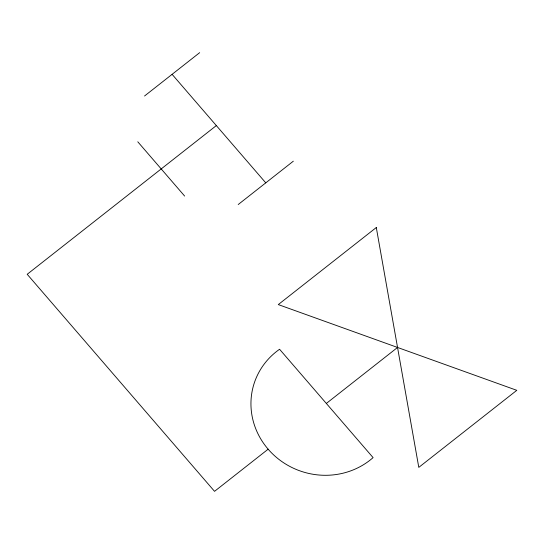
<?xml version="1.0" encoding="UTF-8"?>
<svg xmlns="http://www.w3.org/2000/svg" width="544" height="544" viewBox="0 0 544 544"><rect width="100%" height="100%" fill="white"/><g stroke="black" fill="none" stroke-linecap="round" stroke-linejoin="round"><path stroke-width="0.82" d="M144.541 96.002L199.668 52.659M216.335 125.582L27.2 274.285L214.54 491.341L268.144 449.194A72.678 69.081 18.3 0 0 373.096 457.62L279.575 349.262A72.678 69.081 18.3 0 0 268.151 449.188M238.211 204.53L293.338 161.187M326.339 403.444L397.548 347.46M172.101 74.331L265.771 182.859M137.788 141.794L184.627 196.058M376.298 227.535L278.29 304.586L516.8 390.327L418.792 467.378L376.298 227.535"/></g></svg>
